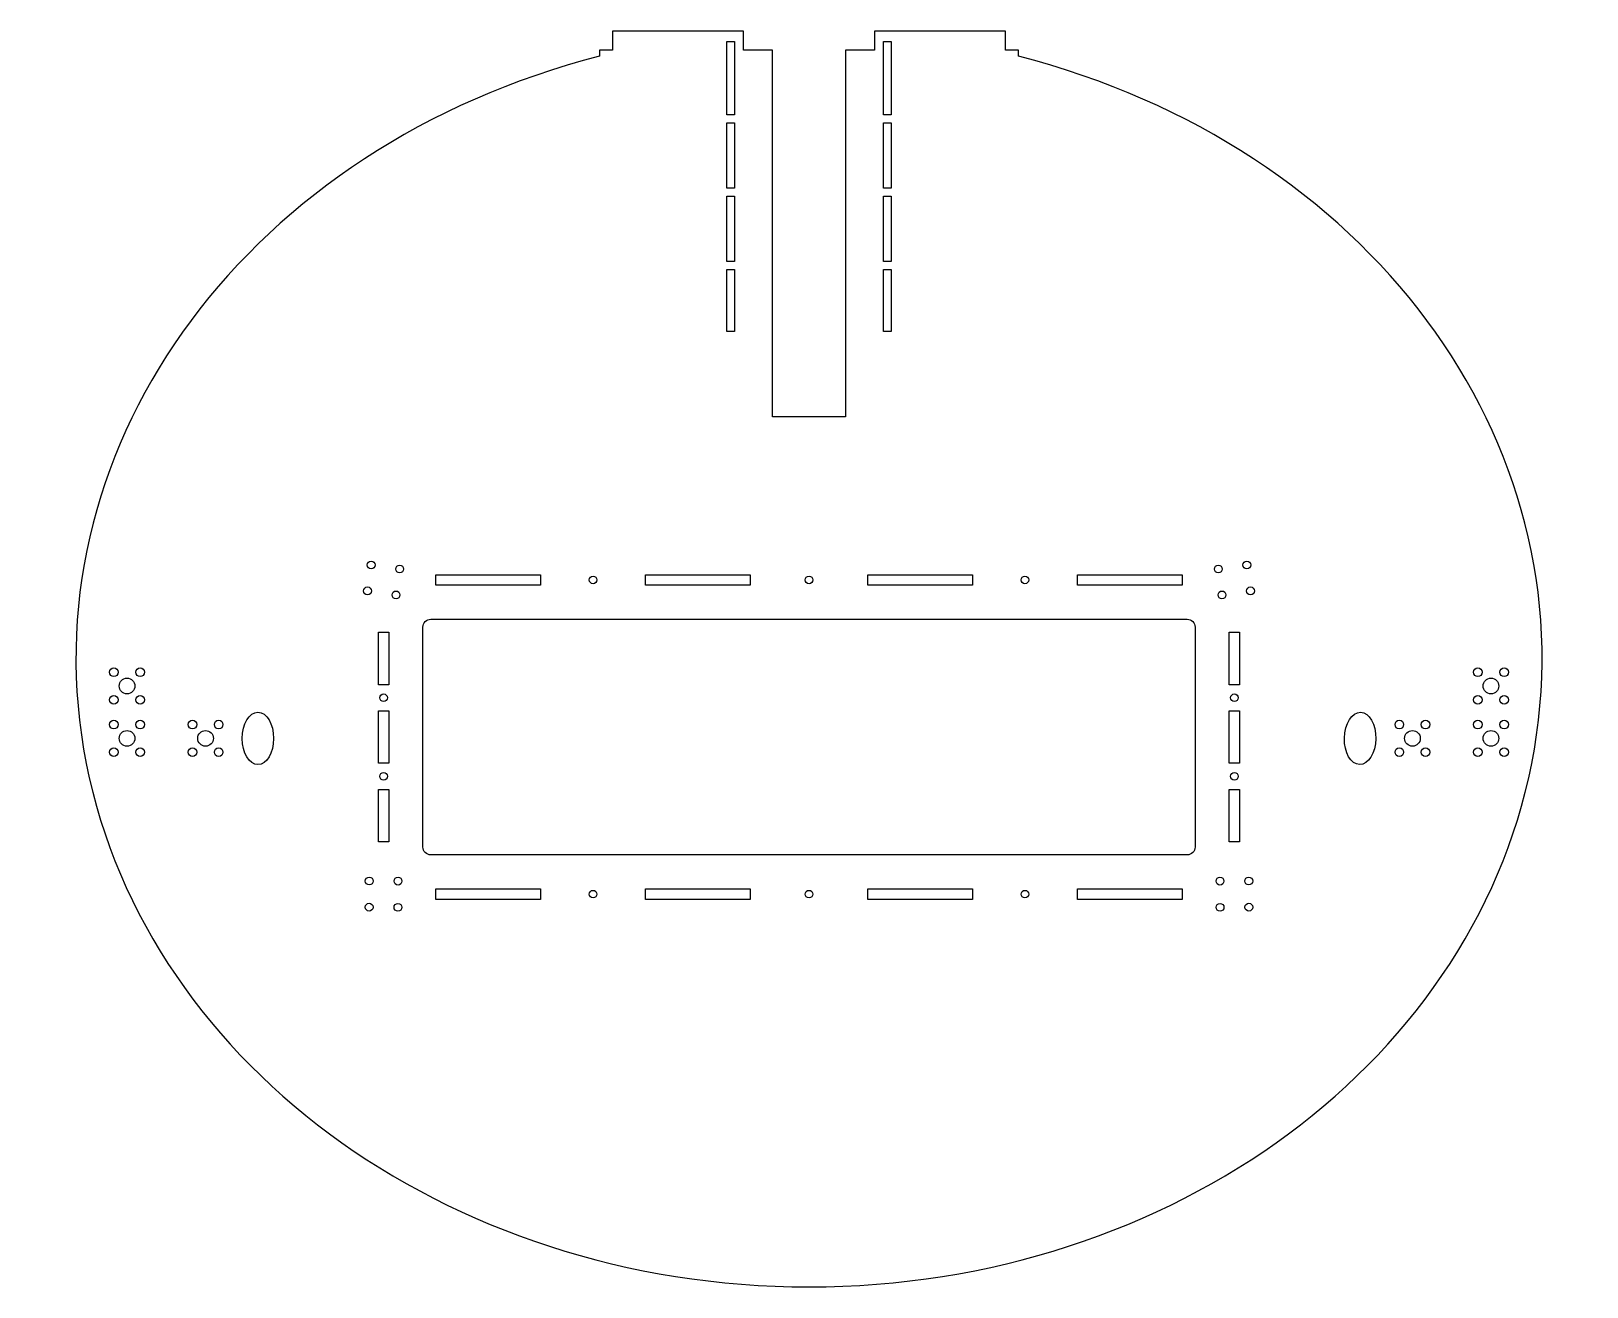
# Model space of a CAD drawing. Header units: millimetres. Extents: x -297 to 297, y -476 to 4.
import ezdxf

# ---------------------------------------------------------------- set-up
doc = ezdxf.new("R2010")
doc.units = ezdxf.units.MM

msp = doc.modelspace()

# ---------------------------------------------------------------- linework, layer by layer
msp.add_lwpolyline([(80, -5.98), (80, -3.64), (75, -3.64), (75, 3.64), (25, 3.64), (25, -3.64), (14, -3.64), (14, -143.64), (-14, -143.64), (-14, -3.64), (-25, -3.64), (-25, 3.64), (-75, 3.64), (-75, -3.64), (-80, -3.64), (-80, -5.98)])
for points in [[(-28.41, -28.36), (-31.41, -28.36), (-31.41, -0.36), (-28.41, -0.36)], [(31.41, -28.36), (28.41, -28.36), (28.41, -0.36), (31.41, -0.36)], [(-28.41, -56.36), (-31.41, -56.36), (-31.41, -31.36), (-28.41, -31.36)], [(31.41, -56.36), (28.41, -56.36), (28.41, -31.36), (31.41, -31.36)], [(-28.41, -59.36), (-28.41, -84.36), (-31.41, -84.36), (-31.41, -59.36)], [(28.41, -84.36), (28.41, -59.36), (31.41, -59.36), (31.41, -84.36)], [(-31.41, -87.36), (-28.41, -87.36), (-28.41, -111.12), (-31.41, -111.12)], [(28.41, -87.36), (31.41, -87.36), (31.41, -111.12), (28.41, -111.12)], [(-102.5, -203.98), (-102.5, -207.98), (-142.5, -207.98), (-142.5, -203.98)], [(-62.5, -207.98), (-62.5, -203.98), (-22.5, -203.98), (-22.5, -207.98)], [(62.5, -203.98), (62.5, -207.98), (22.5, -207.98), (22.5, -203.98)], [(102.5, -207.98), (102.5, -203.98), (142.5, -203.98), (142.5, -207.98)], [(-160.5, -245.98), (-164.5, -245.98), (-164.5, -225.98), (-160.5, -225.98)], [(164.5, -245.98), (160.5, -245.98), (160.5, -225.98), (164.5, -225.98)], [(-164.5, -255.98), (-160.5, -255.98), (-160.5, -275.98), (-164.5, -275.98)], [(164.5, -275.98), (160.5, -275.98), (160.5, -255.98), (164.5, -255.98)], [(-164.5, -285.98), (-160.5, -285.98), (-160.5, -305.98), (-164.5, -305.98)], [(160.5, -285.98), (164.5, -285.98), (164.5, -305.98), (160.5, -305.98)], [(-102.5, -323.98), (-102.5, -327.98), (-142.5, -327.98), (-142.5, -323.98)], [(-62.5, -327.98), (-62.5, -323.98), (-22.5, -323.98), (-22.5, -327.98)], [(62.5, -323.98), (62.5, -327.98), (22.5, -327.98), (22.5, -323.98)], [(102.5, -327.98), (102.5, -323.98), (142.5, -323.98), (142.5, -327.98)]]:
    msp.add_lwpolyline(points, close=True)
msp.add_lwpolyline([(-144.5, -220.98), (144.5, -220.98, -0.414214), (147.5, -223.98), (147.5, -307.98, -0.414214), (144.5, -310.98), (-144.5, -310.98, -0.414214), (-147.5, -307.98), (-147.5, -223.98, -0.414214)], format="xyb", close=True)
for centre, radius in [((-167.25, -200.26), 1.5), ((-156.36, -201.8), 1.5), ((156.36, -201.8), 1.5), ((167.25, -200.26), 1.5), ((-82.5, -205.98), 1.45), ((0, -205.98), 1.45), ((82.5, -205.98), 1.45), ((-168.64, -210.16), 1.5), ((-157.75, -211.7), 1.5), ((157.75, -211.7), 1.5), ((168.64, -210.16), 1.5), ((-265.5, -241.24), 1.65), ((-260.5, -246.49), 3), ((-255.5, -241.24), 1.65), ((255.5, -241.24), 1.65), ((260.5, -246.49), 3), ((265.5, -241.24), 1.65), ((-162.5, -250.98), 1.45), ((162.5, -250.98), 1.45), ((-265.5, -251.74), 1.65), ((-255.5, -251.74), 1.65), ((255.5, -251.74), 1.65), ((265.5, -251.74), 1.65), ((-265.5, -261.24), 1.65), ((-255.5, -261.24), 1.65), ((-235.5, -261.24), 1.65), ((-225.5, -261.24), 1.65), ((225.5, -261.24), 1.65), ((235.5, -261.24), 1.65), ((255.5, -261.24), 1.65), ((265.5, -261.24), 1.65), ((-260.5, -266.49), 3), ((-230.5, -266.49), 3), ((230.5, -266.49), 3), ((260.5, -266.49), 3), ((-265.5, -271.74), 1.65), ((-255.5, -271.74), 1.65), ((-235.5, -271.74), 1.65), ((-225.5, -271.74), 1.65), ((225.5, -271.74), 1.65), ((235.5, -271.74), 1.65), ((255.5, -271.74), 1.65), ((265.5, -271.74), 1.65), ((-162.5, -280.98), 1.45), ((162.5, -280.98), 1.45), ((-167.98, -320.96), 1.5), ((-156.98, -321), 1.5), ((156.98, -321), 1.5), ((167.98, -320.96), 1.5), ((-82.5, -325.98), 1.45), ((0, -325.98), 1.45), ((82.5, -325.98), 1.45), ((-168.02, -330.96), 1.5), ((-157.02, -331), 1.5), ((157.02, -331), 1.5), ((168.02, -330.96), 1.5)]:
    msp.add_circle(centre, radius)
msp.add_ellipse((0, -235.98), major_axis=(-280, 0), ratio=0.857143, start_param=5.002136, end_param=10.705824)
for centre, major_axis in [((-210.5, -266.49), (0, 10)), ((210.5, -266.49), (0.2, 10))]:
    msp.add_ellipse(centre, major_axis=major_axis, ratio=0.6)

doc.saveas('drawing.dxf')
